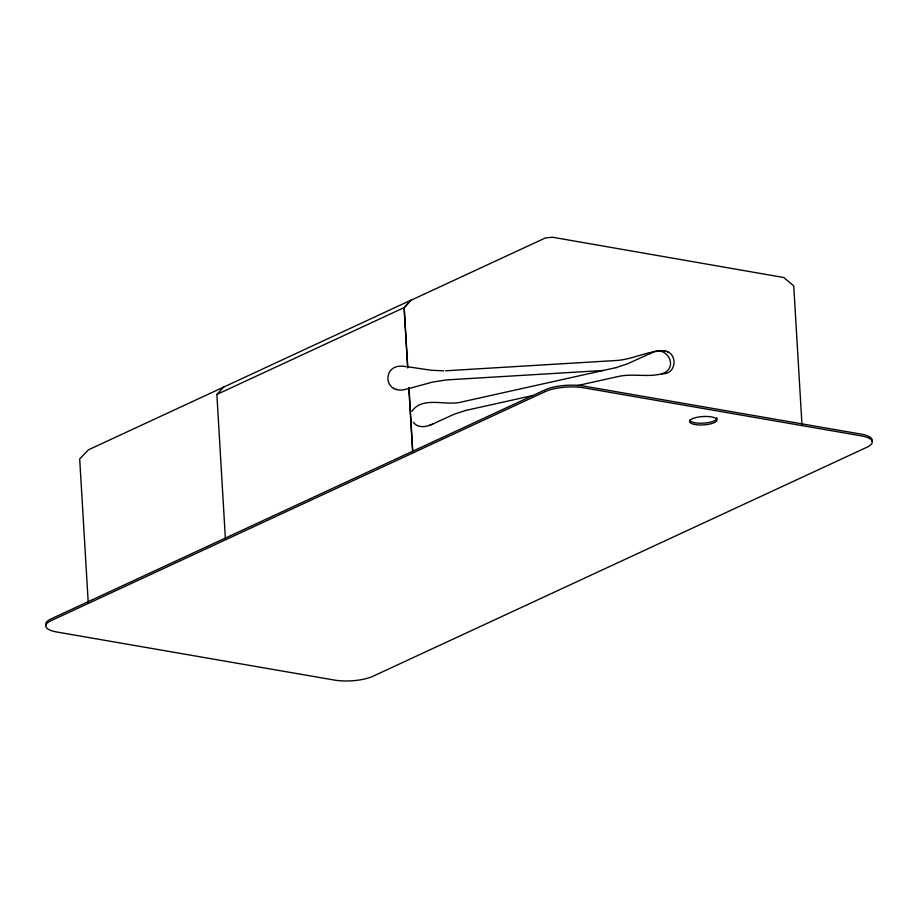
<?xml version="1.0" encoding="UTF-8"?>
<svg xmlns="http://www.w3.org/2000/svg" width="918" height="918" viewBox="0 0 918 918"><rect width="100%" height="100%" fill="white"/><g stroke="black" fill="none" stroke-linecap="round" stroke-linejoin="round"><path stroke-width="1.38" d="M411.769 411.402C423.072 395.165 447.066 406.995 463.498 401.522M801.953 424.116L793.795 286.841L793.6 285.808L783.811 277.523L552.659 237.257L545.602 237.854L411.126 300.197L404.218 307.76L407.787 367.774M225.392 538.855L216.877 394.442L223.717 386.983M88.277 603.367L79.694 458.943L88.449 449.82L410.954 300.175L404.081 307.622L216.877 394.442M465.678 410.438L453.94 414.328L431.552 424.575M615.921 367.659L627.66 363.769L650.047 353.522M413.398 422.223C417.403 428.075 425.309 427.237 431.058 424.736M650.541 353.361C666.525 342.942 680.353 368.795 661.178 373.982C646.892 377.436 632.123 373.201 617.825 376.598L577.273 385.617M429.819 425.149L432.768 424.173M648.831 353.923L651.78 352.948M463.774 401.499L616.173 367.59M465.426 410.507L532.532 395.578M409.646 388.337L432.585 382.083L446.286 379.937L603.287 370.47M407.695 388.67C382.473 397.586 380.752 360.981 406.192 366.752M445.655 370.792L615.508 360.544C630.861 359.879 644.711 352.133 659.996 351.032C677.736 347.589 679.056 374.923 661.545 373.798M443.669 370.815L431.77 370.31L408.177 366.856M664.884 351.066L665.539 351.307M667.661 352.053L668.235 352.26M393.547 388.234L394.132 388.44M396.255 389.186L396.909 389.416M408.98 387.775L412.802 452.081M404.081 307.622L407.638 367.682M408.82 387.694L412.63 452.046M871.997 441.225A27.54 8.377 -3.4 0 0 861.107 434.111L583.573 386.053A27.54 8.377 -3.4 0 0 545.097 389.852L51.156 618.847A27.54 8.377 -3.4 0 0 46.003 625.342M716.786 417.621A13.77 4.188 -3.4 0 1 705.173 423.003A13.77 4.188 -3.4 0 1 689.579 420.306M545.2 391.596L51.259 620.591A27.54 8.377 -3.4 0 0 56.893 632.02L334.427 680.077A27.54 8.377 -3.4 0 0 372.903 676.291L866.844 447.284A27.54 8.377 -3.4 0 0 861.21 435.855L583.676 387.798A27.54 8.377 -3.4 0 0 545.2 391.596M695.075 424.518A13.77 4.188 -3.4 0 0 716.935 420.455A13.77 4.188 -3.4 0 0 697.841 417.151A13.77 4.188 -3.4 0 0 695.075 424.518"/></g></svg>
